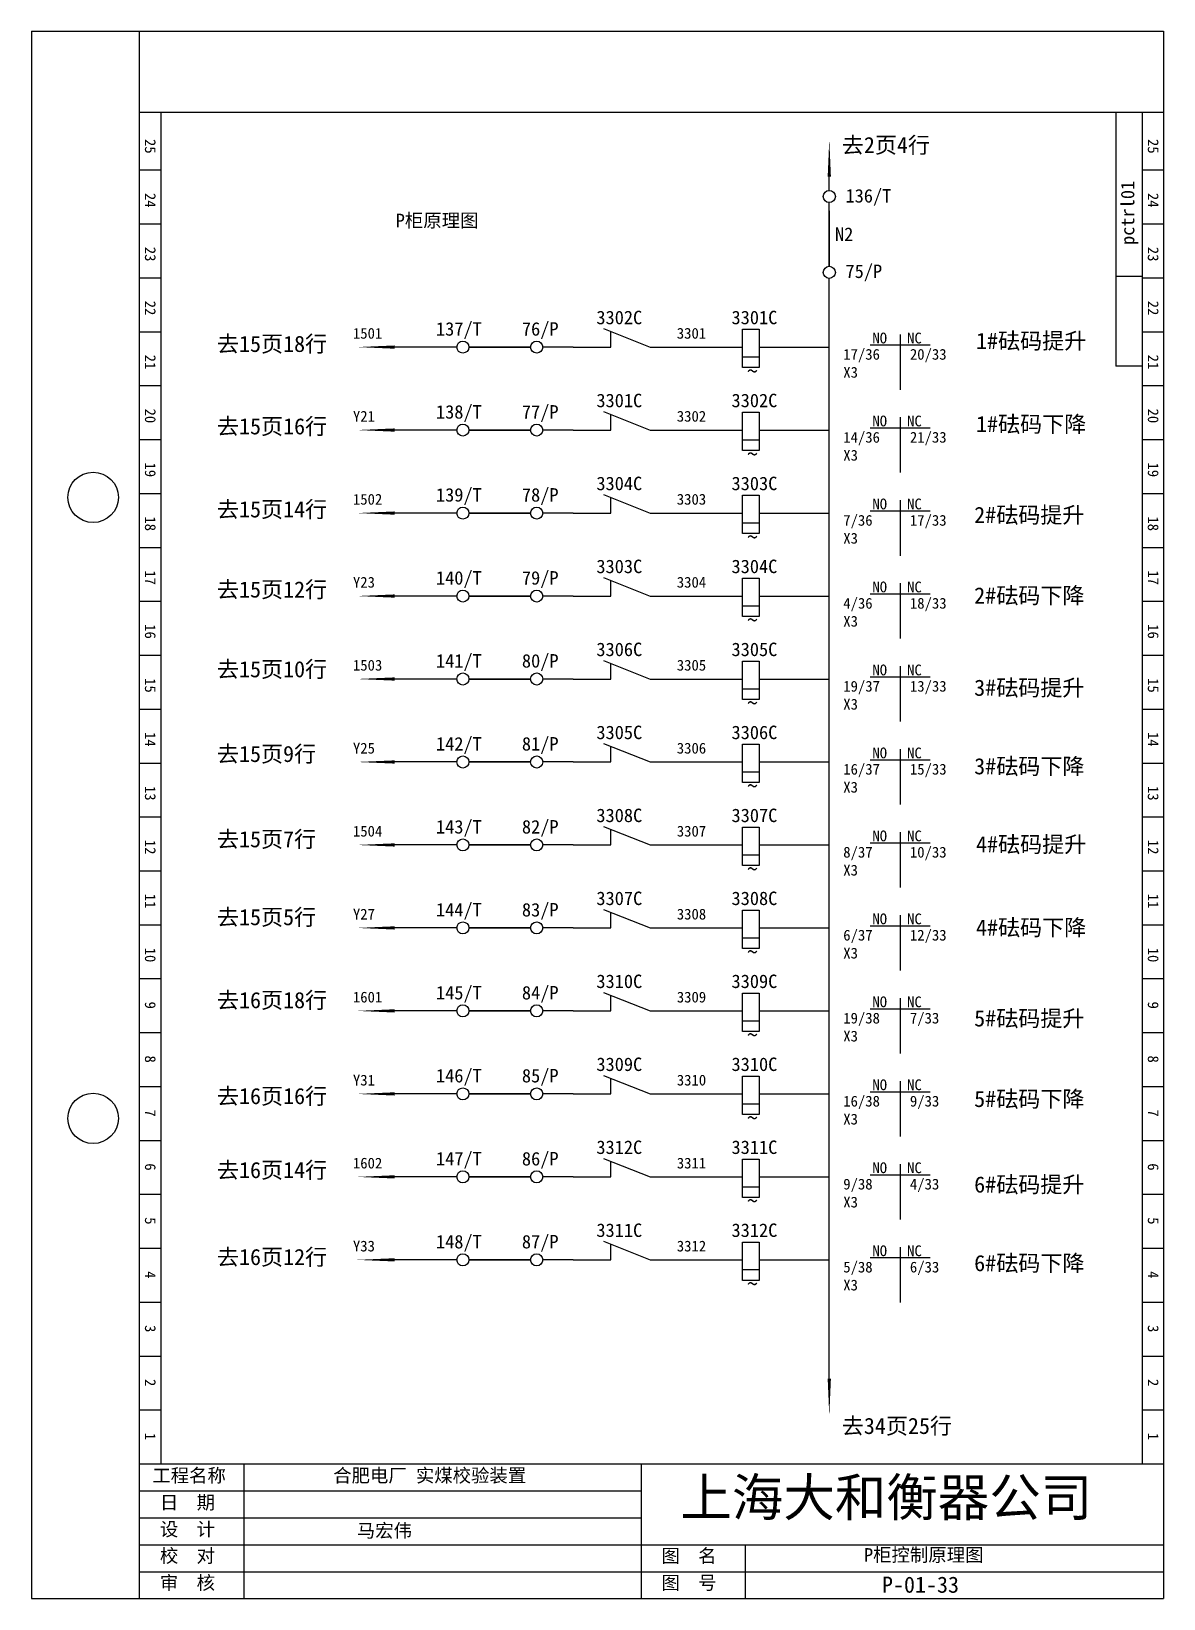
# Model space of a CAD drawing. Extents: x 370 to 580, y -51 to 240.
import ezdxf

# ---------------------------------------------------------------- set-up
doc = ezdxf.new("R2010")
doc.units = 0
doc.header["$LTSCALE"] = 0.5
doc.linetypes.add('DASHED2', pattern=[9.525, 6.35, -3.175])
doc.layers.get('0').update_dxf_attribs({"linetype": 'CONTINUOUS'})

# ---------------------------------------------------------------- blocks, each defined once
blk = doc.blocks.new('A$C330944B9')
at = {"insert": (0.21, 3.58), "char_height": 2.5, "width": 20.5327, "attachment_point": 1}
blk.add_mtext('\\f宋体|b0|i0|c134|p2;马宏伟', dxfattribs=at)
blk = doc.blocks.new('A$C48D90E2A')
at = {"linetype": 'DASHED2', "ltscale": 0.5}
blk.add_blockref('A$C330944B9', (0, 0), dxfattribs=at)

msp = doc.modelspace()

# ---------------------------------------------------------------- linework, layer by layer
for p, q in [((369.82, 239.81), (579.82, 239.81)), ((369.82, 239.81), (369.82, -50.91)), ((389.82, 239.81), (389.82, -50.91)), ((579.82, 239.81), (579.82, -50.91)), ((389.82, 224.81), (579.82, 224.81)), ((393.82, 224.81), (393.82, -25.91)), ((570.94, 224.81), (570.94, 177.67)), ((575.82, 224.81), (575.82, -25.91)), ((579.82, 224.81), (579.82, -25.91)), ((389.82, 214.09), (393.82, 214.09)), ((575.82, 214.09), (579.82, 214.09)), ((389.82, 204.09), (393.82, 204.09)), ((575.82, 204.09), (579.82, 204.09)), ((389.82, 194.09), (393.82, 194.09)), ((575.81, 194.35), (570.94, 194.35)), ((575.82, 194.09), (579.82, 194.09)), ((389.82, 184.09), (393.82, 184.09)), ((575.82, 184.09), (579.82, 184.09)), ((575.81, 177.67), (570.94, 177.67)), ((389.82, 174.09), (393.82, 174.09)), ((575.82, 174.09), (579.82, 174.09)), ((389.82, 164.09), (393.82, 164.09)), ((575.82, 164.09), (579.82, 164.09)), ((389.82, 154.09), (393.82, 154.09)), ((575.82, 154.09), (579.82, 154.09)), ((389.82, 144.09), (393.82, 144.09)), ((575.82, 144.09), (579.82, 144.09)), ((389.82, 134.09), (393.82, 134.09)), ((575.82, 134.09), (579.82, 134.09)), ((389.82, 124.09), (393.82, 124.09)), ((575.82, 124.09), (579.82, 124.09)), ((389.82, 114.09), (393.82, 114.09)), ((575.82, 114.09), (579.82, 114.09)), ((389.82, 104.09), (393.82, 104.09)), ((575.82, 104.09), (579.82, 104.09)), ((389.82, 94.09), (393.82, 94.09)), ((575.82, 94.09), (579.82, 94.09)), ((389.82, 84.09), (393.82, 84.09)), ((575.82, 84.09), (579.82, 84.09)), ((389.82, 74.09), (393.82, 74.09)), ((575.82, 74.09), (579.82, 74.09)), ((389.82, 64.09), (393.82, 64.09)), ((575.82, 64.09), (579.82, 64.09)), ((389.82, 54.09), (393.82, 54.09)), ((575.82, 54.09), (579.82, 54.09)), ((389.82, 44.09), (393.82, 44.09)), ((575.82, 44.09), (579.82, 44.09)), ((389.82, 34.09), (393.82, 34.09)), ((575.82, 34.09), (579.82, 34.09)), ((389.82, 24.09), (393.82, 24.09)), ((575.82, 24.09), (579.82, 24.09)), ((389.82, 14.09), (393.82, 14.09)), ((575.82, 14.09), (579.82, 14.09)), ((389.82, 4.09), (393.82, 4.09)), ((575.82, 4.09), (579.82, 4.09)), ((389.82, -5.91), (393.82, -5.91)), ((575.82, -5.91), (579.82, -5.91)), ((389.82, -15.91), (393.82, -15.91)), ((575.82, -15.91), (579.82, -15.91)), ((389.82, -25.91), (579.82, -25.91)), ((409.2, -25.91), (409.2, -50.91)), ((482.93, -25.91), (482.93, -50.91)), ((389.82, -30.91), (482.93, -30.91)), ((389.82, -35.91), (482.93, -35.91)), ((389.82, -40.91), (579.82, -40.91)), ((502.18, -40.91), (502.18, -50.91)), ((389.82, -45.91), (579.82, -45.91)), ((369.82, -50.91), (579.82, -50.91))]:
    msp.add_line(p, q)
at = {"ltscale": 0.5}
for p, q in [((517.81, 206.49), (517.81, 196.22)), ((517.81, 196.22), (517.81, 206.49)), ((475.91, 184.67), (484.59, 181.24)), ((477.32, 181.24), (477.32, 184.11)), ((530.94, 183.6), (530.94, 173.34)), ((448.74, 181.24), (437.21, 181.24)), ((462.42, 181.24), (450.98, 181.24)), ((450.98, 181.24), (462.42, 181.24)), ((470.33, 181.24), (464.66, 181.24)), ((470.33, 181.24), (477.32, 181.24)), ((484.59, 181.24), (501.72, 181.24)), ((504.8, 181.24), (505.99, 181.24)), ((505.14, 181.24), (517.81, 181.24)), ((525.36, 181.64), (536.53, 181.64)), ((501.72, 179.41), (504.8, 179.41)), ((475.91, 169.28), (484.59, 165.85)), ((477.32, 165.85), (477.32, 168.72)), ((448.74, 165.85), (437.21, 165.85)), ((450.98, 165.85), (462.42, 165.85)), ((462.42, 165.85), (450.98, 165.85)), ((470.33, 165.85), (464.66, 165.85)), ((470.33, 165.85), (477.32, 165.85)), ((484.59, 165.85), (501.72, 165.85)), ((504.8, 165.85), (505.99, 165.85)), ((505.14, 165.85), (517.81, 165.85)), ((525.36, 166.25), (536.53, 166.25)), ((530.94, 168.21), (530.94, 157.95)), ((501.72, 164.02), (504.8, 164.02)), ((475.91, 153.89), (484.59, 150.45)), ((477.32, 150.45), (477.32, 153.33)), ((530.94, 152.82), (530.94, 142.55)), ((448.74, 150.45), (437.21, 150.45)), ((450.98, 150.45), (462.42, 150.45)), ((462.42, 150.45), (450.98, 150.45)), ((470.33, 150.45), (464.66, 150.45)), ((470.33, 150.45), (477.32, 150.45)), ((484.59, 150.45), (501.72, 150.45)), ((501.72, 148.63), (504.8, 148.63)), ((504.8, 150.45), (505.99, 150.45)), ((505.14, 150.45), (517.81, 150.45)), ((525.36, 150.86), (536.53, 150.86)), ((475.91, 138.5), (484.59, 135.06)), ((477.32, 135.06), (477.32, 137.94)), ((530.94, 137.42), (530.94, 127.16)), ((448.74, 135.06), (437.21, 135.06)), ((450.98, 135.06), (462.42, 135.06)), ((462.42, 135.06), (450.98, 135.06)), ((470.33, 135.06), (464.66, 135.06)), ((470.33, 135.06), (477.32, 135.06)), ((484.59, 135.06), (501.72, 135.06)), ((504.8, 135.06), (505.99, 135.06)), ((505.14, 135.06), (517.81, 135.06)), ((525.36, 135.47), (536.53, 135.47)), ((501.72, 133.24), (504.8, 133.24)), ((475.91, 123.11), (484.59, 119.67)), ((477.32, 119.67), (477.32, 122.55)), ((448.74, 119.67), (437.21, 119.67)), ((450.98, 119.67), (462.42, 119.67)), ((462.42, 119.67), (450.98, 119.67)), ((470.33, 119.67), (464.66, 119.67)), ((470.33, 119.67), (477.32, 119.67)), ((484.59, 119.67), (501.72, 119.67)), ((504.8, 119.67), (505.99, 119.67)), ((505.14, 119.67), (517.81, 119.67)), ((525.36, 120.08), (536.53, 120.08)), ((530.94, 122.03), (530.94, 111.77)), ((501.72, 117.85), (504.8, 117.85)), ((475.91, 107.71), (484.59, 104.28)), ((477.32, 104.28), (477.32, 107.15)), ((525.36, 104.69), (536.53, 104.69)), ((530.94, 106.64), (530.94, 96.38)), ((448.74, 104.28), (437.21, 104.28)), ((450.98, 104.28), (462.42, 104.28)), ((462.42, 104.28), (450.98, 104.28)), ((470.33, 104.28), (464.66, 104.28)), ((470.33, 104.28), (477.32, 104.28)), ((484.59, 104.28), (501.72, 104.28)), ((501.72, 102.46), (504.8, 102.46)), ((504.8, 104.28), (505.99, 104.28)), ((505.14, 104.28), (517.81, 104.28)), ((475.91, 92.32), (484.59, 88.89)), ((477.32, 88.89), (477.32, 91.76)), ((530.94, 91.25), (530.94, 80.99)), ((448.74, 88.89), (437.21, 88.89)), ((450.98, 88.89), (462.42, 88.89)), ((462.42, 88.89), (450.98, 88.89)), ((470.33, 88.89), (464.66, 88.89)), ((470.33, 88.89), (477.32, 88.89)), ((484.59, 88.89), (501.72, 88.89)), ((504.8, 88.89), (505.99, 88.89)), ((505.14, 88.89), (517.81, 88.89)), ((525.36, 89.29), (536.53, 89.29)), ((501.72, 87.07), (504.8, 87.07)), ((475.91, 76.93), (484.59, 73.5)), ((477.32, 73.5), (477.32, 76.37)), ((530.94, 75.86), (530.94, 65.6)), ((448.74, 73.5), (437.21, 73.5)), ((450.98, 73.5), (462.42, 73.5)), ((462.42, 73.5), (450.98, 73.5)), ((470.33, 73.5), (464.66, 73.5)), ((470.33, 73.5), (477.32, 73.5)), ((484.59, 73.5), (501.72, 73.5)), ((504.8, 73.5), (505.99, 73.5)), ((505.14, 73.5), (517.81, 73.5)), ((525.36, 73.9), (536.53, 73.9)), ((501.72, 71.67), (504.8, 71.67)), ((475.91, 61.54), (484.59, 58.11)), ((477.32, 58.11), (477.32, 60.98)), ((525.36, 58.51), (536.53, 58.51)), ((530.94, 60.47), (530.94, 50.21)), ((448.74, 58.11), (437.21, 58.11)), ((450.98, 58.11), (462.42, 58.11)), ((462.42, 58.11), (450.98, 58.11)), ((470.33, 58.11), (464.66, 58.11)), ((470.33, 58.11), (477.32, 58.11)), ((484.59, 58.11), (501.72, 58.11)), ((501.72, 56.28), (504.8, 56.28)), ((504.8, 58.11), (505.99, 58.11)), ((505.14, 58.11), (517.81, 58.11)), ((475.91, 46.15), (484.59, 42.71)), ((477.32, 42.71), (477.32, 45.59)), ((530.94, 45.08), (530.94, 34.81)), ((448.74, 42.71), (437.21, 42.71)), ((450.98, 42.71), (462.42, 42.71)), ((462.42, 42.71), (450.98, 42.71)), ((470.33, 42.71), (464.66, 42.71)), ((470.33, 42.71), (477.32, 42.71)), ((484.59, 42.71), (501.72, 42.71)), ((501.72, 40.89), (504.8, 40.89)), ((504.8, 42.71), (505.99, 42.71)), ((505.14, 42.71), (517.81, 42.71)), ((525.36, 43.12), (536.53, 43.12)), ((475.91, 30.76), (484.59, 27.32)), ((477.32, 27.32), (477.32, 30.2)), ((530.94, 29.68), (530.94, 19.42)), ((448.74, 27.32), (437.21, 27.32)), ((450.98, 27.32), (462.42, 27.32)), ((462.42, 27.32), (450.98, 27.32)), ((470.33, 27.32), (464.66, 27.32)), ((470.33, 27.32), (477.32, 27.32)), ((484.59, 27.32), (501.72, 27.32)), ((504.8, 27.32), (505.99, 27.32)), ((505.14, 27.32), (517.81, 27.32)), ((525.36, 27.73), (536.53, 27.73)), ((501.72, 25.5), (504.8, 25.5)), ((475.91, 15.37), (484.59, 11.93)), ((477.32, 11.93), (477.32, 14.81)), ((448.74, 11.93), (437.21, 11.93)), ((450.98, 11.93), (462.42, 11.93)), ((462.42, 11.93), (450.98, 11.93)), ((470.33, 11.93), (464.66, 11.93)), ((470.33, 11.93), (477.32, 11.93)), ((484.59, 11.93), (501.72, 11.93)), ((504.8, 11.93), (505.99, 11.93)), ((505.14, 11.93), (517.81, 11.93)), ((525.36, 12.34), (536.53, 12.34)), ((530.94, 14.29), (530.94, 4.03)), ((501.72, 10.11), (504.8, 10.11))]:
    msp.add_line(p, q, dxfattribs=at)
for points in [[(517.81, 212.86, 0.6, 0, 0), (517.81, 219.86, 0, 0, 0)], [(437.21, 181.24, 0.6, 0, 0), (430.21, 181.24, 0, 0, 0)], [(437.21, 165.85, 0.6, 0, 0), (430.21, 165.85, 0, 0, 0)], [(437.21, 150.45, 0.6, 0, 0), (430.21, 150.45, 0, 0, 0)], [(437.21, 135.06, 0.6, 0, 0), (430.21, 135.06, 0, 0, 0)], [(437.21, 119.67, 0.6, 0, 0), (430.21, 119.67, 0, 0, 0)], [(437.21, 104.28, 0.6, 0, 0), (430.21, 104.28, 0, 0, 0)], [(437.21, 88.89, 0.6, 0, 0), (430.21, 88.89, 0, 0, 0)], [(437.21, 73.5, 0.6, 0, 0), (430.21, 73.5, 0, 0, 0)], [(437.21, 58.11, 0.6, 0, 0), (430.21, 58.11, 0, 0, 0)], [(437.21, 42.71, 0.6, 0, 0), (430.21, 42.71, 0, 0, 0)], [(437.21, 27.32, 0.6, 0, 0), (430.21, 27.32, 0, 0, 0)], [(437.21, 11.93, 0.6, 0, 0), (430.21, 11.93, 0, 0, 0)], [(517.81, -10.1, 0.6, 0, 0), (517.81, -17.1, 0, 0, 0)]]:
    msp.add_lwpolyline(points, format="xyseb", dxfattribs=at)
for points in [[(517.81, 210.29), (517.81, 212.86)], [(517.81, 196.22), (517.81, 208.05)], [(517.81, -13.62), (517.81, 193.98)]]:
    msp.add_lwpolyline(points)
for points in [[(501.72, 184.54), (504.8, 184.54), (504.8, 177.43), (501.72, 177.43)], [(501.72, 169.15), (504.8, 169.15), (504.8, 162.04), (501.72, 162.04)], [(501.72, 153.76), (504.8, 153.76), (504.8, 146.65), (501.72, 146.65)], [(501.72, 138.36), (504.8, 138.36), (504.8, 131.26), (501.72, 131.26)], [(501.72, 122.97), (504.8, 122.97), (504.8, 115.86), (501.72, 115.86)], [(501.72, 107.58), (504.8, 107.58), (504.8, 100.47), (501.72, 100.47)], [(501.72, 92.19), (504.8, 92.19), (504.8, 85.08), (501.72, 85.08)], [(501.72, 76.8), (504.8, 76.8), (504.8, 69.69), (501.72, 69.69)], [(501.72, 61.41), (504.8, 61.41), (504.8, 54.3), (501.72, 54.3)], [(501.72, 46.02), (504.8, 46.02), (504.8, 38.91), (501.72, 38.91)], [(501.72, 30.62), (504.8, 30.62), (504.8, 23.52), (501.72, 23.52)], [(501.72, 15.23), (504.8, 15.23), (504.8, 8.12), (501.72, 8.12)]]:
    msp.add_lwpolyline(points, close=True)
for centre in [(517.81, 209.17), (517.81, 195.1), (449.86, 181.24), (463.54, 181.24), (449.86, 165.85), (463.54, 165.85), (449.86, 150.45), (463.54, 150.45), (449.86, 135.06), (463.54, 135.06), (449.86, 119.67), (463.54, 119.67), (449.86, 104.28), (463.54, 104.28), (449.86, 88.89), (463.54, 88.89), (449.86, 73.5), (463.54, 73.5), (449.86, 58.11), (463.54, 58.11), (449.86, 42.71), (463.54, 42.71), (449.86, 27.32), (463.54, 27.32), (449.86, 11.93), (463.54, 11.93)]:
    msp.add_circle(centre, 1.12, dxfattribs=at)
for centre in [(381.28, 153.36), (381.28, 38.17)]:
    msp.add_circle(centre, 4.68)

# ---------------------------------------------------------------- block references
at = {"linetype": 'CONTINUOUS', "ltscale": 0.5}
msp.add_blockref('A$C48D90E2A', (429.97, -40.62), dxfattribs=at)

# ---------------------------------------------------------------- texts
at = {"char_height": 2, "width": 13.8727, "attachment_point": 1, "rotation": 270}
for s, insert in [('25', (392.89, 219.84)), ('25', (578.89, 219.84)), ('24', (392.89, 209.84)), ('24', (578.89, 209.84)), ('23', (392.89, 199.84)), ('23', (578.89, 199.84)), ('22', (392.89, 189.84)), ('22', (578.89, 189.84)), ('21', (392.89, 179.84)), ('21', (578.89, 179.84)), ('20', (392.89, 169.84)), ('20', (578.89, 169.84)), ('19', (392.89, 159.84)), ('19', (578.89, 159.84)), ('18', (392.89, 149.84)), ('18', (578.89, 149.84)), ('17', (392.89, 139.84)), ('17', (578.89, 139.84)), ('16', (392.89, 129.84)), ('16', (578.89, 129.84)), ('15', (392.89, 119.84)), ('15', (578.89, 119.84)), ('14', (392.89, 109.84)), ('14', (578.89, 109.84)), ('13', (392.89, 99.84)), ('13', (578.89, 99.84)), ('12', (392.89, 89.84)), ('12', (578.89, 89.84)), ('11', (392.89, 79.84)), ('11', (578.89, 79.84)), ('10', (392.89, 69.84)), ('10', (578.89, 69.84)), ('9', (392.89, 59.84)), ('9', (578.89, 59.84)), ('8', (392.89, 49.84)), ('8', (578.89, 49.84)), ('7', (392.89, 39.84)), ('7', (578.89, 39.84)), ('6', (392.89, 29.84)), ('6', (578.89, 29.84)), ('5', (392.89, 19.84)), ('5', (578.89, 19.84)), ('4', (392.89, 9.84)), ('4', (578.89, 9.84)), ('3', (392.89, -0.16)), ('3', (578.89, -0.16)), ('2', (392.89, -10.16)), ('2', (578.89, -10.16)), ('1', (392.89, -20.16)), ('1', (578.89, -20.16))]:
    msp.add_mtext(s, dxfattribs=dict(at, insert=insert))
at = {"ltscale": 0.5, "attachment_point": 1}
for s, insert, char_height, width in [('\\f宋体|b0|i0|c134|p2;去2页4行', (520.13, 220.22), 3, 51.3886), ('\\f宋体|b0|i0|c134|p2;去15页18行', (404.24, 183.34), 3, 51.3886), ('\\f宋体|b0|i0|c134|p2;1#砝码提升', (545.02, 183.9), 3, 51.3886), ('\\f宋体|b0|i0|c134|p2;~', (502.58, 178.25), 2.8779, 36.9722), ('\\f宋体|b0|i0|c134|p2;1#砝码下降', (545.02, 168.46), 3, 51.3886), ('\\f宋体|b0|i0|c134|p2;去15页16行', (404.24, 168.05), 3, 51.3886), ('\\f宋体|b0|i0|c134|p2;~', (502.58, 162.86), 2.8779, 36.9722), ('\\f宋体|b0|i0|c134|p2;去15页14行', (404.24, 152.65), 3, 51.3886), ('\\f宋体|b0|i0|c134|p2;2#砝码提升', (544.68, 151.61), 3, 51.3886), ('\\f宋体|b0|i0|c134|p2;~', (502.58, 147.47), 2.8779, 36.9722), ('\\f宋体|b0|i0|c134|p2;去15页12行', (404.24, 137.78), 3, 51.3886), ('\\f宋体|b0|i0|c134|p2;2#砝码下降', (544.68, 136.67), 3, 51.3886), ('\\f宋体|b0|i0|c134|p2;~', (502.58, 132.08), 2.8779, 36.9722), ('\\f宋体|b0|i0|c134|p2;去15页10行', (404.24, 122.99), 3, 51.3886), ('\\f宋体|b0|i0|c134|p2;3#砝码提升', (544.68, 119.56), 3, 51.3886), ('\\f宋体|b0|i0|c134|p2;~', (502.58, 116.69), 2.8779, 36.9722), ('\\f宋体|b0|i0|c134|p2;去15页9行', (404.24, 107.28), 3, 51.3886), ('\\f宋体|b0|i0|c134|p2;3#砝码下降', (544.68, 104.99), 3, 51.3886), ('\\f宋体|b0|i0|c134|p2;~', (502.58, 101.3), 2.8779, 36.9722), ('\\f宋体|b0|i0|c134|p2;去15页7行', (404.24, 91.46), 3, 51.3886), ('\\f宋体|b0|i0|c134|p2;4#砝码提升', (545.02, 90.51), 3, 51.3886), ('\\f宋体|b0|i0|c134|p2;~', (502.58, 85.9), 2.8779, 36.9722), ('\\f宋体|b0|i0|c134|p2;去15页5行', (404.24, 77.01), 3, 51.3886), ('\\f宋体|b0|i0|c134|p2;4#砝码下降', (545.02, 75.08), 3, 51.3886), ('\\f宋体|b0|i0|c134|p2;~', (502.58, 70.51), 2.8779, 36.9722), ('\\f宋体|b0|i0|c134|p2;去16页18行', (404.24, 61.61), 3, 51.3886), ('\\f宋体|b0|i0|c134|p2;5#砝码提升', (544.68, 58.23), 3, 51.3886), ('\\f宋体|b0|i0|c134|p2;~', (502.58, 55.12), 2.8779, 36.9722), ('\\f宋体|b0|i0|c134|p2;去16页16行', (404.24, 43.81), 3, 51.3886), ('\\f宋体|b0|i0|c134|p2;5#砝码下降', (544.68, 43.28), 3, 51.3886), ('\\f宋体|b0|i0|c134|p2;~', (502.58, 39.73), 2.8779, 36.9722), ('\\f宋体|b0|i0|c134|p2;去16页14行', (404.24, 30.09), 3, 51.3886), ('\\f宋体|b0|i0|c134|p2;6#砝码提升', (544.68, 27.41), 3, 51.3886), ('\\f宋体|b0|i0|c134|p2;~', (502.58, 24.34), 2.8779, 36.9722), ('\\f宋体|b0|i0|c134|p2;去16页12行', (404.24, 13.96), 3, 51.3886), ('\\f宋体|b0|i0|c134|p2;6#砝码下降', (544.68, 12.83), 3, 51.3886), ('\\f宋体|b0|i0|c134|p2;~', (502.58, 8.95), 2.8779, 36.9722), ('\\f宋体|b0|i0|c134|p2;去34页25行', (520.13, -17.37), 3, 51.3886)]:
    msp.add_mtext(s, dxfattribs=dict(at, insert=insert, char_height=char_height, width=width))
at = {"attachment_point": 1}
for s, insert, char_height, width in [('136/T', (520.81, 210.55), 2.5, 13.8727), ('\\f宋体|b0|i0|c134|p2;P柜原理图', (437.4, 205.98), 2.5, 44.7874), ('N2', (518.87, 203.43), 2.5, 13.8727), ('75/P', (520.81, 196.55), 2.5, 13.8727), ('3302C', (474.61, 187.98), 2.5, 13.8727), ('3301C', (499.67, 187.98), 2.5, 13.8727), ('1501', (429.46, 184.8), 2, 13.8727), ('137/T', (444.86, 185.86), 2.5, 13.8727), ('76/P', (460.8, 185.86), 2.5, 13.8727), ('3301', (489.53, 184.8), 2, 13.8727), ('NO', (525.81, 183.92), 2, 13.8727), ('NC', (532.24, 183.92), 2, 13.8727), ('17/36\\PX3', (520.4, 180.9), 2, 13.8727), ('20/33', (532.76, 180.9), 2, 13.8727), ('3301C', (474.61, 172.59), 2.5, 13.8727), ('3302C', (499.67, 172.59), 2.5, 13.8727), ('Y21', (429.46, 169.41), 2, 13.8727), ('138/T', (444.86, 170.47), 2.5, 13.8727), ('77/P', (460.8, 170.47), 2.5, 13.8727), ('3302', (489.53, 169.41), 2, 13.8727), ('NO', (525.81, 168.53), 2, 13.8727), ('NC', (532.24, 168.53), 2, 13.8727), ('14/36\\PX3', (520.4, 165.51), 2, 13.8727), ('21/33', (532.76, 165.51), 2, 13.8727), ('3304C', (474.61, 157.2), 2.5, 13.8727), ('3303C', (499.67, 157.2), 2.5, 13.8727), ('139/T', (444.86, 155.08), 2.5, 13.8727), ('78/P', (460.8, 155.08), 2.5, 13.8727), ('1502', (429.46, 154.01), 2, 13.8727), ('3303', (489.53, 154.01), 2, 13.8727), ('NO', (525.81, 153.14), 2, 13.8727), ('NC', (532.24, 153.14), 2, 13.8727), ('7/36\\PX3', (520.4, 150.11), 2, 13.8727), ('17/33', (532.76, 150.11), 2, 13.8727), ('140/T', (444.86, 139.68), 2.5, 13.8727), ('79/P', (460.8, 139.68), 2.5, 13.8727), ('3303C', (474.61, 141.81), 2.5, 13.8727), ('3304C', (499.67, 141.81), 2.5, 13.8727), ('Y23', (429.46, 138.62), 2, 13.8727), ('3304', (489.53, 138.62), 2, 13.8727), ('NO', (525.81, 137.75), 2, 13.8727), ('NC', (532.24, 137.75), 2, 13.8727), ('4/36\\PX3', (520.4, 134.72), 2, 13.8727), ('18/33', (532.76, 134.72), 2, 13.8727), ('3306C', (474.61, 126.42), 2.5, 13.8727), ('3305C', (499.67, 126.42), 2.5, 13.8727), ('1503', (429.46, 123.23), 2, 13.8727), ('141/T', (444.86, 124.29), 2.5, 13.8727), ('80/P', (460.8, 124.29), 2.5, 13.8727), ('3305', (489.53, 123.23), 2, 13.8727), ('NO', (525.81, 122.35), 2, 13.8727), ('NC', (532.24, 122.35), 2, 13.8727), ('19/37\\PX3', (520.4, 119.33), 2, 13.8727), ('13/33', (532.76, 119.33), 2, 13.8727), ('3305C', (474.61, 111.02), 2.5, 13.8727), ('3306C', (499.67, 111.02), 2.5, 13.8727), ('Y25', (429.46, 107.84), 2, 13.8727), ('142/T', (444.86, 108.9), 2.5, 13.8727), ('81/P', (460.8, 108.9), 2.5, 13.8727), ('3306', (489.53, 107.84), 2, 13.8727), ('NO', (525.81, 106.96), 2, 13.8727), ('NC', (532.24, 106.96), 2, 13.8727), ('16/37\\PX3', (520.4, 103.94), 2, 13.8727), ('15/33', (532.76, 103.94), 2, 13.8727), ('143/T', (444.86, 93.51), 2.5, 13.8727), ('82/P', (460.8, 93.51), 2.5, 13.8727), ('3308C', (474.61, 95.63), 2.5, 13.8727), ('3307C', (499.67, 95.63), 2.5, 13.8727), ('1504', (429.46, 92.45), 2, 13.8727), ('3307', (489.53, 92.45), 2, 13.8727), ('NO', (525.81, 91.57), 2, 13.8727), ('NC', (532.24, 91.57), 2, 13.8727), ('8/37\\PX3', (520.4, 88.55), 2, 13.8727), ('10/33', (532.76, 88.55), 2, 13.8727), ('3307C', (474.61, 80.24), 2.5, 13.8727), ('3308C', (499.67, 80.24), 2.5, 13.8727), ('Y27', (429.46, 77.06), 2, 13.8727), ('144/T', (444.86, 78.12), 2.5, 13.8727), ('83/P', (460.8, 78.12), 2.5, 13.8727), ('3308', (489.53, 77.06), 2, 13.8727), ('NO', (525.81, 76.18), 2, 13.8727), ('NC', (532.24, 76.18), 2, 13.8727), ('6/37\\PX3', (520.4, 73.16), 2, 13.8727), ('12/33', (532.76, 73.16), 2, 13.8727), ('3310C', (474.61, 64.85), 2.5, 13.8727), ('3309C', (499.67, 64.85), 2.5, 13.8727), ('1601', (429.46, 61.67), 2, 13.8727), ('145/T', (444.86, 62.73), 2.5, 13.8727), ('84/P', (460.8, 62.73), 2.5, 13.8727), ('3309', (489.53, 61.67), 2, 13.8727), ('NO', (525.81, 60.79), 2, 13.8727), ('NC', (532.24, 60.79), 2, 13.8727), ('19/38\\PX3', (520.4, 57.77), 2, 13.8727), ('7/33', (532.76, 57.77), 2, 13.8727), ('3309C', (474.61, 49.46), 2.5, 13.8727), ('3310C', (499.67, 49.46), 2.5, 13.8727), ('146/T', (444.86, 47.34), 2.5, 13.8727), ('85/P', (460.8, 47.34), 2.5, 13.8727), ('Y31', (429.46, 46.27), 2, 13.8727), ('3310', (489.53, 46.27), 2, 13.8727), ('NO', (525.81, 45.4), 2, 13.8727), ('NC', (532.24, 45.4), 2, 13.8727), ('16/38\\PX3', (520.4, 42.37), 2, 13.8727), ('9/33', (532.76, 42.37), 2, 13.8727), ('147/T', (444.86, 31.94), 2.5, 13.8727), ('86/P', (460.8, 31.94), 2.5, 13.8727), ('3312C', (474.61, 34.07), 2.5, 13.8727), ('3311C', (499.67, 34.07), 2.5, 13.8727), ('1602', (429.46, 30.88), 2, 13.8727), ('3311', (489.53, 30.88), 2, 13.8727), ('NO', (525.81, 30.01), 2, 13.8727), ('NC', (532.24, 30.01), 2, 13.8727), ('9/38\\PX3', (520.4, 26.98), 2, 13.8727), ('4/33', (532.76, 26.98), 2, 13.8727), ('3311C', (474.61, 18.68), 2.5, 13.8727), ('3312C', (499.67, 18.68), 2.5, 13.8727), ('Y33', (429.46, 15.49), 2, 13.8727), ('148/T', (444.86, 16.55), 2.5, 13.8727), ('87/P', (460.8, 16.55), 2.5, 13.8727), ('3312', (489.53, 15.49), 2, 13.8727), ('NO', (525.81, 14.61), 2, 13.8727), ('NC', (532.24, 14.61), 2, 13.8727), ('5/38\\PX3', (520.4, 11.59), 2, 13.8727), ('6/33', (532.76, 11.59), 2, 13.8727), ('\\f宋体|b0|i0|c134|p2;工程名称', (392.25, -26.81), 2.5, 20.5327), ('\\f宋体|b0|i0|c134|p2;合肥电厂 实煤校验装置', (425.8, -26.81), 2.5, 44.7874), ('\\f宋体|b0|i0|c134|p2;上海大和衡器公司', (490.19, -28.62), 7, 127.4816), ('\\f宋体|b0|i0|c134|p2;日  期', (393.66, -31.81), 2.5, 20.5327), ('\\f宋体|b0|i0|c134|p2;设  计', (393.66, -36.78), 2.5, 20.5327), ('\\f宋体|b0|i0|c134|p2;校  对', (393.66, -41.71), 2.5, 20.5327), ('\\f宋体|b0|i0|c134|p2;图  名', (486.67, -41.71), 2.5, 20.5327), ('\\f宋体|b0|i0|c134|p2;P柜控制原理图', (524.24, -41.54), 2.5, 44.7874), ('\\f宋体|b0|i0|c134|p2;审  核', (393.66, -46.71), 2.5, 20.5327), ('\\f宋体|b0|i0|c134|p2;图  号', (486.67, -46.71), 2.5, 20.5327), ('P-01-33', (527.58, -46.82), 3, 13.8727)]:
    msp.add_mtext(s, dxfattribs=dict(at, insert=insert, char_height=char_height, width=width))
at = {"linetype": 'DASHED2', "ltscale": 0.5, "insert": (571.88, 200.18), "char_height": 2.5, "width": 3.1573, "attachment_point": 1, "rotation": 90}
msp.add_mtext('pctrl01', dxfattribs=at)

doc.saveas('drawing.dxf')
